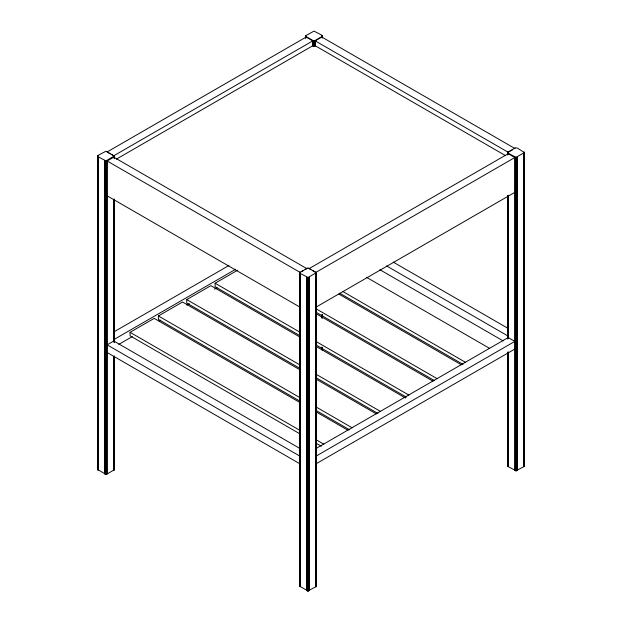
<?xml version="1.0" encoding="UTF-8"?>
<svg xmlns="http://www.w3.org/2000/svg" width="622" height="622" viewBox="0 0 622 622"><rect width="100%" height="100%" fill="white"/><g stroke="black" fill="none" stroke-linecap="round" stroke-linejoin="round"><path stroke-width="0.93" d="M97.949 155.446L97.615 156.176L98.097 156.744L105.942 160.865L114.277 156.044L105.942 151.232L97.949 155.446L97.6 469.439L105.717 474.244L107.147 473.964L113.927 470.038L113.927 356.562M113.927 342.014L113.935 199.444M505.702 155.718L315.222 45.74L315.222 40.446L322.002 36.511L322.359 35.913L321.854 35.221L314.017 31.1L305.736 35.664L306.172 36.612L312.812 40.446L315.222 40.446M113.927 470.038L114.153 469.058M299.656 272.568L300.146 273.392L307.983 277.513L316.326 272.693L307.983 267.88L299.656 272.568L299.656 586.212L307.983 590.9L315.828 586.779L316.264 585.831M507.847 465.575L508.221 466.648L516.058 470.768L524.051 466.554L524.4 465.956L523.903 465.256M321.854 347.084C320.719 350.621 323.409 350.334 321.854 348.608M507.777 152.312L508.221 153.261L516.058 157.382L524.4 152.561L517.263 148.036L515.615 147.779L507.949 152.071L507.777 154.761M300.146 585.388L299.656 586.212M112.123 154.816L113.779 155.772L312.812 40.865L306.172 37.04L107.147 151.947L107.147 151.519M306.778 268.168L306.778 268.595L113.779 157.164L107.147 160.997L300.146 272.42M315.222 40.865L321.854 37.04L514.853 148.464L514.853 148.036M116.298 159.193L312.812 45.74L314.017 46.44L315.222 45.74M113.865 331.923L228.912 265.501M113.779 339.628L235.684 269.248M300.068 448.571L113.779 341.019L107.147 344.852L300.146 456.276M300.364 434.125L130.068 335.802L130.068 332.319L154.186 318.386L300.162 402.667M300.146 401.268L158.408 319.436L158.408 315.953L182.534 302.02L299.952 369.81M299.975 368.434L186.755 303.07L186.755 299.586L210.881 285.661L299.781 336.984M299.812 335.608L215.103 286.703L215.103 283.22L237.565 270.251M118.818 344.378L132.253 336.626M159.131 321.107L160.81 320.136M186.841 305.107L189.36 303.653M214.551 289.106L217.078 287.652M301.802 271.464L303.458 270.508M305.122 269.551L306.778 268.595M314.973 40.725L508.221 152.289L512.365 149.902M309.188 268.168L309.188 268.595L508.221 153.688L514.853 157.514L315.828 272.42L315.828 272.001M316.668 306.763L514.853 192.338M315.906 448.571L508.221 337.544L514.853 341.369L316.668 455.794M316.668 463.452L514.853 349.035M393.182 262.072L508.143 328.439M386.55 265.905L508.221 336.144M379.832 269.684L503.182 340.903M366.374 277.233L489.654 348.413M107.979 152.421L110.467 153.859M309.188 268.595L310.852 269.551M312.508 270.508L314.996 271.946M343.087 291.648L465.528 362.338M339.729 293.195L463.017 364.368M338.866 294.082L461.306 364.78M316.411 308.978L437.18 378.705M316.411 312.462L434.669 380.734M316.388 313.838L432.959 381.146M107.147 195.821L300.146 307.245M215.103 283.22L299.812 332.125M316.582 341.812L408.841 395.071M316.582 345.288L406.322 397.1M316.551 346.664L405.451 397.994M186.755 299.586L299.975 364.951M315.914 374.156L380.493 411.437M315.914 377.632L377.974 413.467M315.883 379.008L376.271 413.871M158.408 315.953L300.146 397.785M316.085 406.982L352.145 427.804M316.085 410.466L349.626 429.833M316.1 411.865L347.986 430.276M130.068 332.319L300.364 430.642M316.31 439.84L323.86 444.201M316.31 443.323L321.341 446.231M107.147 352.511L300.146 463.942M524.385 152.437L524.385 466.08M524.268 152.188L524.268 466.329M524.167 152.071L524.167 466.446M524.051 153.167L524.051 466.554M523.903 153.261L523.903 466.648M517.263 157.094L517.263 470.481M516.913 157.249L516.913 470.636M516.711 157.304L516.711 470.691M516.501 157.343L516.501 470.737M516.283 157.374L516.283 470.761M516.058 157.382L516.058 470.768M515.84 157.374L515.84 470.761M515.615 157.343L515.615 470.737M515.405 157.304L515.405 470.691M515.21 157.249L515.21 470.636M514.853 157.094L514.853 470.481M508.221 151.869L508.221 152.289M508.221 153.261L508.221 153.688M508.221 195.277L508.221 337.544M508.221 352.005L508.221 466.648M507.949 195.751L507.949 338.376M507.949 351.959L507.949 466.446M507.847 152.188L507.847 154.878M507.847 195.844L507.847 338.477M507.847 352.814L507.847 466.329M507.777 195.969L507.777 339.107M507.731 352.565L507.777 466.212M322.297 35.664L322.297 38.113M322.297 314.631L322.297 318.005M322.297 347.62L322.297 349.556M322.126 35.423L322.227 37.476M322.227 314.755L322.227 317.881M322.227 347.745L322.126 349.797M322.002 314.973L322.002 317.889M322.002 347.962L322.002 349.906M321.854 36.612L321.854 37.04M321.854 315.027L321.854 317.935M316.31 272.568L316.264 586.336M316.194 273.074L316.194 586.46M316.093 273.19L316.093 586.577M315.968 273.291L315.968 586.686M315.828 273.392L315.828 586.779M314.872 40.601L314.872 46.417M314.67 40.655L314.67 46.479M314.46 40.694L314.46 46.518M314.234 40.725L314.234 46.541M314.017 40.733L314.017 46.549M313.791 40.725L313.791 46.541M313.574 40.694L313.574 46.518M313.364 40.655L313.364 46.479M313.161 40.601L313.161 46.417M312.812 40.446L312.812 45.74M309.188 277.225L309.188 590.612M308.839 277.381L308.839 590.768M308.636 277.435L308.636 590.822M308.426 277.474L308.426 590.869M308.209 277.505L308.209 590.892M307.983 277.513L307.983 590.9M307.766 277.505L307.766 590.892M307.54 277.474L307.54 590.869M307.33 277.435L307.33 590.822M307.128 277.381L307.128 590.768M306.778 277.225L306.778 590.612M306.172 36.612L306.172 37.04M305.69 35.788L305.69 38.696M300.146 273.392L300.146 586.779M299.998 272.094L299.998 585.489M299.874 272.203L299.874 586.577M299.773 272.319L299.773 586.46M114.269 155.92L114.269 158.112M114.269 199.576L114.269 342.209M114.269 356.048L114.269 469.563M114.153 155.671L114.223 158.703M114.223 198.993L114.223 342.077M114.223 356.173L114.153 469.812M114.051 199.227L114.051 341.859M114.051 356.406L114.051 469.929M113.779 155.352L113.779 155.772M113.779 156.744L113.779 157.164M113.779 199.732L113.779 341.019M113.779 356.453L113.779 470.131M107.147 160.569L107.147 473.964M106.79 160.733L106.79 474.119M106.595 160.787L106.595 474.174M106.385 160.826L106.385 474.221M106.16 160.849L106.16 474.244M105.942 160.865L105.942 474.252M105.717 160.849L105.717 474.244M105.499 160.826L105.499 474.221M105.289 160.787L105.289 474.174M105.087 160.733L105.087 474.119M104.737 160.569L104.737 473.964M98.097 156.744L98.097 470.131M97.833 155.554L97.833 469.929M97.732 155.671L97.732 469.812M97.662 155.788L97.662 469.688"/></g></svg>
